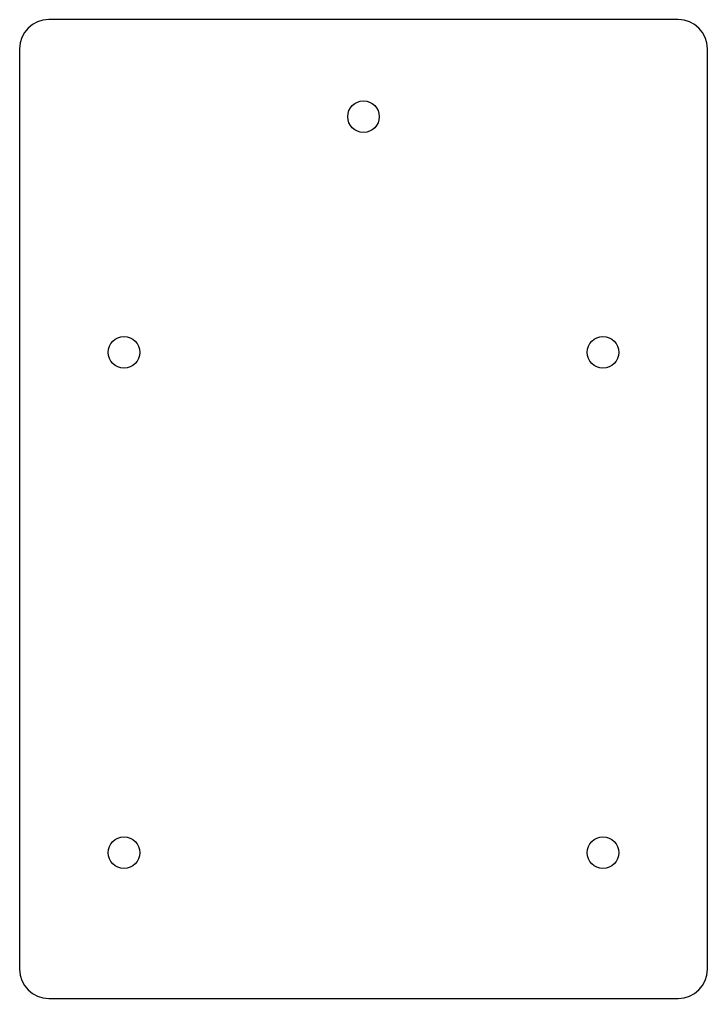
# Model space of a CAD drawing. Header units: millimetres. Extents: x 610 to 752, y 1000 to 1202.
import ezdxf

# ---------------------------------------------------------------- set-up
doc = ezdxf.new("R2010")
doc.units = ezdxf.units.MM
doc.layers.add('CUT', color=7, linetype='Continuous')

msp = doc.modelspace()

# ---------------------------------------------------------------- linework, layer by layer
at = {"layer": 'CUT'}
for p, q in [((745.5, 1201.5, 0.5), (616, 1201.5, 0.5)), ((610, 1195.5, 0.5), (610, 1006, 0.5)), ((751.5, 1006, 0.5), (751.5, 1195.5, 0.5)), ((616, 1000, 0.5), (745.5, 1000, 0.5))]:
    msp.add_line(p, q, dxfattribs=at)
for centre in [(680.75, 1181.5, 0.5), (631.5, 1133, 0.5), (730, 1133, 0.5), (631.5, 1030, 0.5), (730, 1030, 0.5)]:
    msp.add_circle(centre, 3.25, dxfattribs=at)
for centre, start, end in [((616, 1195.5, 0.5), 90, 180), ((745.5, 1195.5, 0.5), 0, 90), ((616, 1006, 0.5), 180, 270), ((745.5, 1006, 0.5), -90, 0)]:
    msp.add_arc(centre, 6, start, end, dxfattribs=at)

doc.saveas('drawing.dxf')
